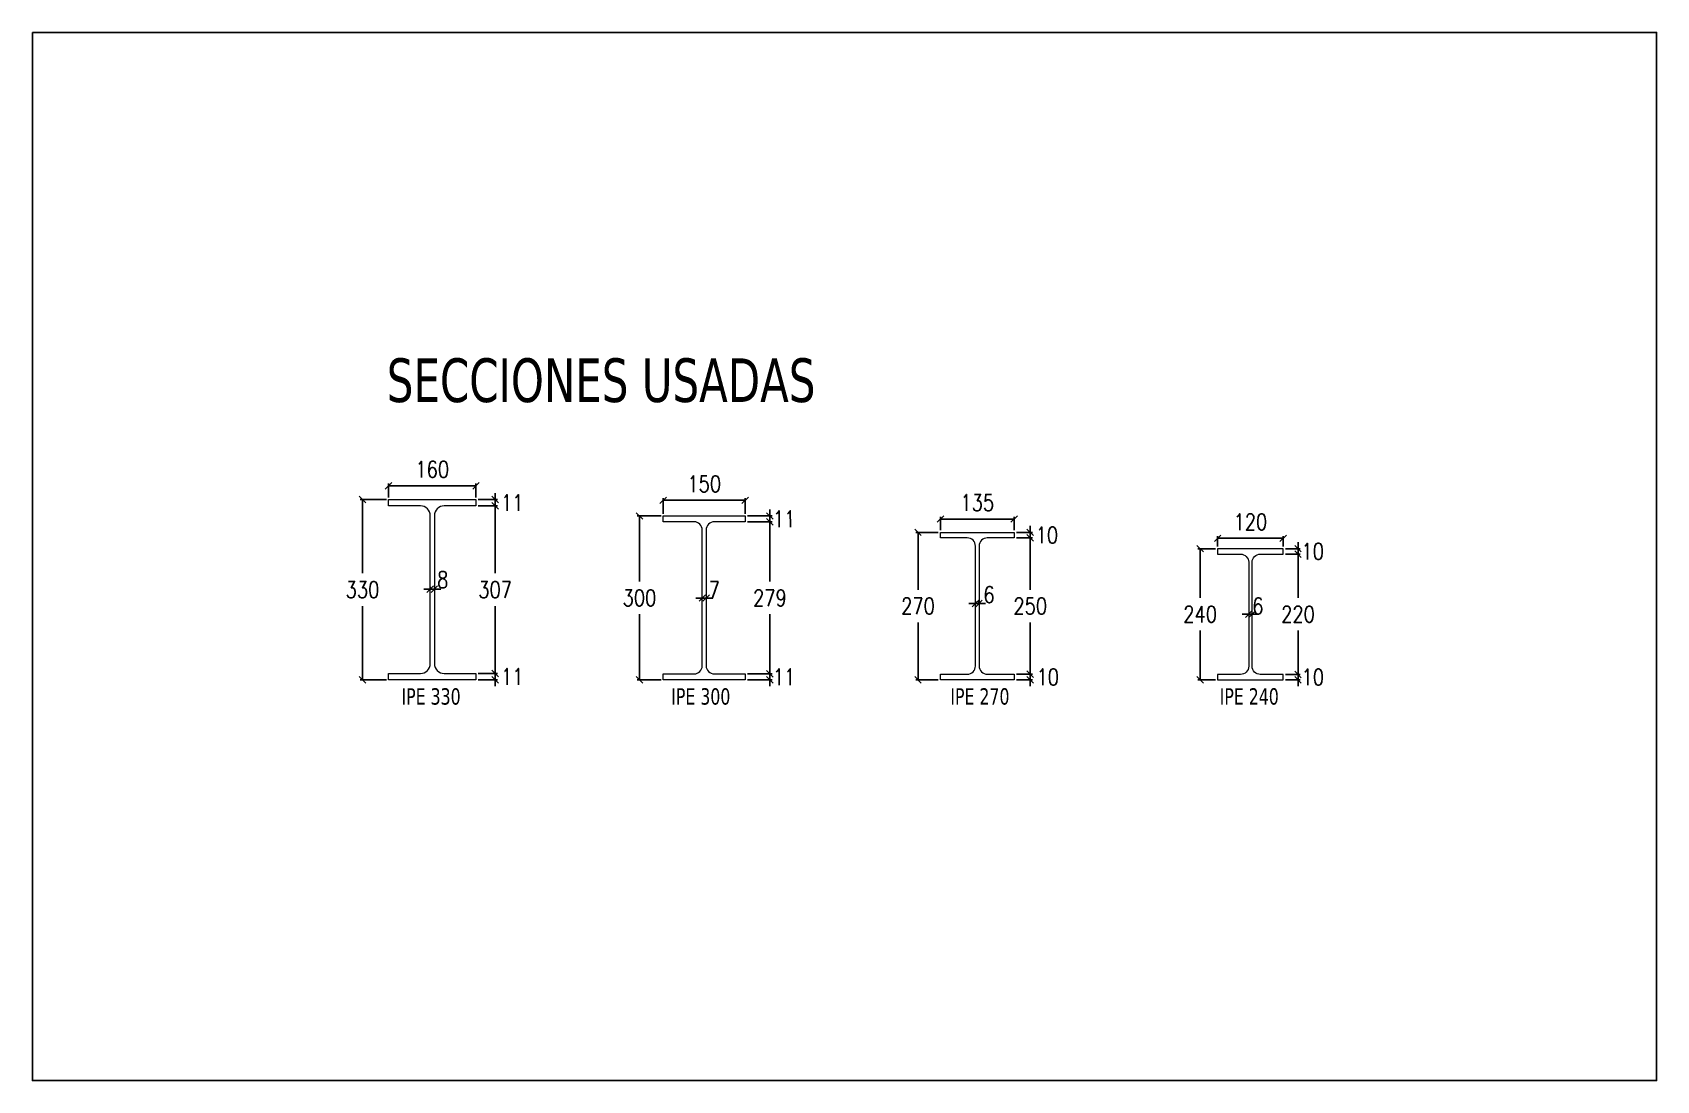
# Model space of a CAD drawing. Header units: millimetres. Extents: x -2452 to 78744, y -21906 to 33736.
# Drawn here: x 11848 to 14821, y -21906 to -19986 of the extents above; entities that cross this region are included whole.
import ezdxf
from ezdxf.enums import TextEntityAlignment as Align

# ---------------------------------------------------------------- set-up
doc = ezdxf.new("R2010")
doc.units = ezdxf.units.MM
doc.header["$LTSCALE"] = 0.9
doc.layers.add('COTAS', color=8, linetype='Continuous')
doc.layers.add('STL-OBJT', color=7, linetype='Continuous')
doc.styles.add('CNI_COTAS', font='romans.shx', dxfattribs={"width": 0.8})
doc.styles.add('VERDANA', font='verdana.ttf')
doc.dimstyles.new('1.4', dxfattribs={"dimscale": 0, "dimtxt": 30, "dimasz": 12, "dimexe": 4, "dimexo": 4, "dimgap": 15, "dimtad": 1, "dimdec": 0, "dimzin": 4, "dimdsep": 46, "dimtxsty": 'CNI_COTAS', "dimblk": 'OBLIQUE', "dimcen": -0.09, "dimclrd": 256, "dimclrt": 3, "dimadec": 0, "dimazin": 0, "dimtfac": 1, "dimtdec": 0, "dimtmove": 2, "dimatfit": 0, "dimldrblk": 'DOT', "dimfxl": 0.05, "dimtolj": 1, "dimtzin": 0, "dimarcsym": 0})

# ---------------------------------------------------------------- blocks, each defined once
blk = doc.blocks.new('_Oblique')
at = {"color": 0, "linetype": 'ByBlock', "lineweight": -2}
blk.add_line((-0.5, -0.5), (0.5, 0.5), dxfattribs=at)
blk = doc.blocks.new('*D71')
at = {"layer": 'COTAS', "color": 0, "lineweight": -2, "transparency": 16777216}
for p, q in [((14013.3, -20931.8), (13981.3, -20931.8)), ((14013.3, -21171.8), (13981.3, -21171.8))]:
    blk.add_line(p, q, dxfattribs=at)
at = {"layer": 'COTAS', "lineweight": -2, "transparency": 16777216}
for p, q in [((13985.3, -20931.8), (13985.3, -21021.8)), ((13985.3, -21171.8), (13985.3, -21081.8))]:
    blk.add_line(p, q, dxfattribs=at)
at = {"layer": 'Defpoints', "color": 0, "transparency": 16777216}
for p in [(13985.3, -20931.8), (14017.3, -20931.8), (14017.3, -21171.8)]:
    blk.add_point(p, dxfattribs=at)
at = {"layer": 'COTAS', "lineweight": -2, "transparency": 16777216, "xscale": 12, "yscale": 12, "zscale": 12}
for p, rotation in [((13985.3, -20931.8), 90), ((13985.3, -21171.8), 270)]:
    blk.add_blockref('_Oblique', p, dxfattribs=dict(at, rotation=rotation))
at = {"layer": 'COTAS', "color": 3, "transparency": 16777216, "insert": (13985.3, -21051.8), "char_height": 30, "attachment_point": 5, "rotation": 0.01, "style": 'CNI_COTAS'}
blk.add_mtext('\\A1;240', dxfattribs=at)
blk = doc.blocks.new('_Dot')
at = {"color": 0, "linetype": 'ByBlock', "lineweight": -2}
blk.add_line((-0.5, 0), (-1, 0), dxfattribs=at)
at = {"color": 0, "linetype": 'ByBlock', "const_width": 0.5}
blk.add_lwpolyline([(-0.25, 0, 1), (0.25, 0, 1)], format="xyb", close=True, dxfattribs=at)
blk = doc.blocks.new('*D72')
at = {"layer": 'COTAS', "color": 0, "lineweight": -2, "transparency": 16777216}
for p, q in [((14017.3, -20927.8), (14017.3, -20908.7)), ((14137.3, -20927.8), (14137.3, -20908.7))]:
    blk.add_line(p, q, dxfattribs=at)
at = {"layer": 'COTAS', "lineweight": -2, "transparency": 16777216}
blk.add_line((14017.3, -20912.7), (14137.3, -20912.7), dxfattribs=at)
at = {"layer": 'Defpoints', "color": 0, "transparency": 16777216}
for p in [(14017.3, -20931.8), (14137.3, -20912.7), (14137.3, -20931.8)]:
    blk.add_point(p, dxfattribs=at)
at = {"layer": 'COTAS', "lineweight": -2, "transparency": 16777216, "xscale": 12, "yscale": 12, "zscale": 12, "rotation": 180}
blk.add_blockref('_Oblique', (14017.3, -20912.7), dxfattribs=at)
at = {"layer": 'COTAS', "lineweight": -2, "transparency": 16777216, "xscale": 12, "yscale": 12, "zscale": 12}
blk.add_blockref('_Oblique', (14137.3, -20912.7), dxfattribs=at)
at = {"layer": 'COTAS', "color": 3, "transparency": 16777216, "insert": (14077.3, -20882.7), "char_height": 30, "attachment_point": 5, "style": 'CNI_COTAS'}
blk.add_mtext('\\A1;120', dxfattribs=at)
blk = doc.blocks.new('*D73')
at = {"layer": 'COTAS', "color": 0, "lineweight": -2, "transparency": 16777216}
for p, q in [((14141.3, -20931.8), (14168.5, -20931.8)), ((14141.3, -20941.6), (14168.5, -20941.6))]:
    blk.add_line(p, q, dxfattribs=at)
at = {"layer": 'COTAS', "lineweight": -2, "transparency": 16777216}
for p, q in [((14164.5, -20931.8), (14164.5, -20919.8)), ((14164.5, -20931.8), (14164.5, -20941.6)), ((14164.5, -20941.6), (14164.5, -20953.6))]:
    blk.add_line(p, q, dxfattribs=at)
at = {"layer": 'Defpoints', "color": 0, "transparency": 16777216}
for p in [(14137.3, -20931.8), (14137.3, -20941.6), (14164.5, -20941.6)]:
    blk.add_point(p, dxfattribs=at)
at = {"layer": 'COTAS', "lineweight": -2, "transparency": 16777216, "xscale": 12, "yscale": 12, "zscale": 12}
for p, rotation in [((14164.5, -20931.8), 270), ((14164.5, -20941.6), 90)]:
    blk.add_blockref('_Oblique', p, dxfattribs=dict(at, rotation=rotation))
at = {"layer": 'COTAS', "color": 3, "transparency": 16777216, "insert": (14191.4, -20936.7), "char_height": 30, "attachment_point": 5, "rotation": 0.01, "style": 'CNI_COTAS'}
blk.add_mtext('\\A1;10', dxfattribs=at)
blk = doc.blocks.new('*D74')
at = {"layer": 'COTAS', "color": 0, "lineweight": -2, "transparency": 16777216}
for p, q in [((14141.3, -20941.6), (14168.5, -20941.6)), ((14141.3, -21162), (14168.5, -21162))]:
    blk.add_line(p, q, dxfattribs=at)
at = {"layer": 'COTAS', "lineweight": -2, "transparency": 16777216}
for p, q in [((14164.5, -20941.6), (14164.5, -21021.8)), ((14164.5, -21162), (14164.5, -21081.8))]:
    blk.add_line(p, q, dxfattribs=at)
at = {"layer": 'Defpoints', "color": 0, "transparency": 16777216}
for p in [(14137.3, -20941.6), (14137.3, -21162), (14164.5, -21162)]:
    blk.add_point(p, dxfattribs=at)
at = {"layer": 'COTAS', "lineweight": -2, "transparency": 16777216, "xscale": 12, "yscale": 12, "zscale": 12}
for p, rotation in [((14164.5, -20941.6), 90), ((14164.5, -21162), 270)]:
    blk.add_blockref('_Oblique', p, dxfattribs=dict(at, rotation=rotation))
at = {"layer": 'COTAS', "color": 3, "transparency": 16777216, "insert": (14164.5, -21051.8), "char_height": 30, "attachment_point": 5, "rotation": 0.01, "style": 'CNI_COTAS'}
blk.add_mtext('\\A1;220', dxfattribs=at)
blk = doc.blocks.new('*D75')
at = {"layer": 'COTAS', "color": 0, "lineweight": -2, "transparency": 16777216}
for p, q in [((14141.3, -21162), (14168.5, -21162)), ((14141.3, -21171.8), (14168.5, -21171.8))]:
    blk.add_line(p, q, dxfattribs=at)
at = {"layer": 'COTAS', "lineweight": -2, "transparency": 16777216}
for p, q in [((14164.5, -21162), (14164.5, -21150)), ((14164.5, -21162), (14164.5, -21171.8)), ((14164.5, -21171.8), (14164.5, -21183.8))]:
    blk.add_line(p, q, dxfattribs=at)
at = {"layer": 'Defpoints', "color": 0, "transparency": 16777216}
for p in [(14137.3, -21162), (14137.3, -21171.8), (14164.5, -21171.8)]:
    blk.add_point(p, dxfattribs=at)
at = {"layer": 'COTAS', "lineweight": -2, "transparency": 16777216, "xscale": 12, "yscale": 12, "zscale": 12}
for p, rotation in [((14164.5, -21162), 270), ((14164.5, -21171.8), 90)]:
    blk.add_blockref('_Oblique', p, dxfattribs=dict(at, rotation=rotation))
at = {"layer": 'COTAS', "color": 3, "transparency": 16777216, "insert": (14191.5, -21166.9), "char_height": 30, "attachment_point": 5, "rotation": 0.01, "style": 'CNI_COTAS'}
blk.add_mtext('\\A1;10', dxfattribs=at)
blk = doc.blocks.new('*D76')
at = {"layer": 'COTAS', "color": 0, "lineweight": -2, "transparency": 16777216}
for p, q in [((14074.2, -21047.8), (14074.2, -21047.8)), ((14080.4, -21047.8), (14080.4, -21047.8))]:
    blk.add_line(p, q, dxfattribs=at)
at = {"layer": 'COTAS', "lineweight": -2, "transparency": 16777216}
for p, q in [((14074.2, -21051.8), (14062.2, -21051.8)), ((14074.2, -21051.8), (14080.4, -21051.8)), ((14080.4, -21051.8), (14092.4, -21051.8))]:
    blk.add_line(p, q, dxfattribs=at)
at = {"layer": 'Defpoints', "color": 0, "transparency": 16777216}
for p in [(14074.2, -21051.8), (14080.4, -21051.8), (14080.4, -21051.8)]:
    blk.add_point(p, dxfattribs=at)
at = {"layer": 'COTAS', "lineweight": -2, "transparency": 16777216, "xscale": 12, "yscale": 12, "zscale": 12}
blk.add_blockref('_Oblique', (14074.2, -21051.8), dxfattribs=at)
at = {"layer": 'COTAS', "lineweight": -2, "transparency": 16777216, "xscale": 12, "yscale": 12, "zscale": 12, "rotation": 180}
blk.add_blockref('_Oblique', (14080.4, -21051.8), dxfattribs=at)
at = {"layer": 'COTAS', "color": 3, "transparency": 16777216, "insert": (14091, -21036.6), "char_height": 30, "attachment_point": 5, "style": 'CNI_COTAS'}
blk.add_mtext('\\A1;6', dxfattribs=at)
blk = doc.blocks.new('*D77')
at = {"layer": 'COTAS', "color": 0, "lineweight": -2, "transparency": 16777216}
for p, q in [((13505.8, -20901.8), (13464.8, -20901.8)), ((13505.8, -21171.8), (13464.8, -21171.8))]:
    blk.add_line(p, q, dxfattribs=at)
at = {"layer": 'COTAS', "lineweight": -2, "transparency": 16777216}
for p, q in [((13468.8, -20901.8), (13468.8, -21006.8)), ((13468.8, -21171.8), (13468.8, -21066.8))]:
    blk.add_line(p, q, dxfattribs=at)
at = {"layer": 'Defpoints', "color": 0, "transparency": 16777216}
for p in [(13468.8, -20901.8), (13509.8, -20901.8), (13509.8, -21171.8)]:
    blk.add_point(p, dxfattribs=at)
at = {"layer": 'COTAS', "lineweight": -2, "transparency": 16777216, "xscale": 12, "yscale": 12, "zscale": 12}
for p, rotation in [((13468.8, -20901.8), 90), ((13468.8, -21171.8), 270)]:
    blk.add_blockref('_Oblique', p, dxfattribs=dict(at, rotation=rotation))
at = {"layer": 'COTAS', "color": 3, "transparency": 16777216, "insert": (13468.8, -21036.8), "char_height": 30, "attachment_point": 5, "rotation": 0.01, "style": 'CNI_COTAS'}
blk.add_mtext('\\A1;270', dxfattribs=at)
blk = doc.blocks.new('*D78')
at = {"layer": 'COTAS', "color": 0, "lineweight": -2, "transparency": 16777216}
for p, q in [((13509.8, -20897.8), (13509.8, -20873.4)), ((13644.8, -20897.8), (13644.8, -20873.4))]:
    blk.add_line(p, q, dxfattribs=at)
at = {"layer": 'COTAS', "lineweight": -2, "transparency": 16777216}
blk.add_line((13509.8, -20877.4), (13644.8, -20877.4), dxfattribs=at)
at = {"layer": 'Defpoints', "color": 0, "transparency": 16777216}
for p in [(13509.8, -20901.8), (13644.8, -20877.4), (13644.8, -20901.8)]:
    blk.add_point(p, dxfattribs=at)
at = {"layer": 'COTAS', "lineweight": -2, "transparency": 16777216, "xscale": 12, "yscale": 12, "zscale": 12, "rotation": 180}
blk.add_blockref('_Oblique', (13509.8, -20877.4), dxfattribs=at)
at = {"layer": 'COTAS', "lineweight": -2, "transparency": 16777216, "xscale": 12, "yscale": 12, "zscale": 12}
blk.add_blockref('_Oblique', (13644.8, -20877.4), dxfattribs=at)
at = {"layer": 'COTAS', "color": 3, "transparency": 16777216, "insert": (13577.3, -20847.4), "char_height": 30, "attachment_point": 5, "style": 'CNI_COTAS'}
blk.add_mtext('\\A1;135', dxfattribs=at)
blk = doc.blocks.new('*D79')
at = {"layer": 'COTAS', "color": 0, "lineweight": -2, "transparency": 16777216}
for p, q in [((13648.8, -20901.8), (13678.3, -20901.8)), ((13648.8, -20912), (13678.3, -20912))]:
    blk.add_line(p, q, dxfattribs=at)
at = {"layer": 'COTAS', "lineweight": -2, "transparency": 16777216}
for p, q in [((13674.3, -20901.8), (13674.3, -20889.8)), ((13674.3, -20901.8), (13674.3, -20912)), ((13674.3, -20912), (13674.3, -20924))]:
    blk.add_line(p, q, dxfattribs=at)
at = {"layer": 'Defpoints', "color": 0, "transparency": 16777216}
for p in [(13644.8, -20901.8), (13644.8, -20912), (13674.3, -20912)]:
    blk.add_point(p, dxfattribs=at)
at = {"layer": 'COTAS', "lineweight": -2, "transparency": 16777216, "xscale": 12, "yscale": 12, "zscale": 12}
for p, rotation in [((13674.3, -20901.8), 270), ((13674.3, -20912), 90)]:
    blk.add_blockref('_Oblique', p, dxfattribs=dict(at, rotation=rotation))
at = {"layer": 'COTAS', "color": 3, "transparency": 16777216, "insert": (13704.7, -20906.9), "char_height": 30, "attachment_point": 5, "rotation": 0.01, "style": 'CNI_COTAS'}
blk.add_mtext('\\A1;10', dxfattribs=at)
blk = doc.blocks.new('*D80')
at = {"layer": 'COTAS', "color": 0, "lineweight": -2, "transparency": 16777216}
for p, q in [((13648.8, -20912), (13678.3, -20912)), ((13648.8, -21161.6), (13678.3, -21161.6))]:
    blk.add_line(p, q, dxfattribs=at)
at = {"layer": 'COTAS', "lineweight": -2, "transparency": 16777216}
for p, q in [((13674.3, -20912), (13674.3, -21006.8)), ((13674.3, -21161.6), (13674.3, -21066.8))]:
    blk.add_line(p, q, dxfattribs=at)
at = {"layer": 'Defpoints', "color": 0, "transparency": 16777216}
for p in [(13644.8, -20912), (13644.8, -21161.6), (13674.3, -21161.6)]:
    blk.add_point(p, dxfattribs=at)
at = {"layer": 'COTAS', "lineweight": -2, "transparency": 16777216, "xscale": 12, "yscale": 12, "zscale": 12}
for p, rotation in [((13674.3, -20912), 90), ((13674.3, -21161.6), 270)]:
    blk.add_blockref('_Oblique', p, dxfattribs=dict(at, rotation=rotation))
at = {"layer": 'COTAS', "color": 3, "transparency": 16777216, "insert": (13674.3, -21036.8), "char_height": 30, "attachment_point": 5, "rotation": 0.01, "style": 'CNI_COTAS'}
blk.add_mtext('\\A1;250', dxfattribs=at)
blk = doc.blocks.new('*D81')
at = {"layer": 'COTAS', "color": 0, "lineweight": -2, "transparency": 16777216}
for p, q in [((13648.8, -21161.6), (13678.3, -21161.6)), ((13648.8, -21171.8), (13678.3, -21171.8))]:
    blk.add_line(p, q, dxfattribs=at)
at = {"layer": 'COTAS', "lineweight": -2, "transparency": 16777216}
for p, q in [((13674.3, -21161.6), (13674.3, -21149.6)), ((13674.3, -21161.6), (13674.3, -21171.8)), ((13674.3, -21171.8), (13674.3, -21183.8))]:
    blk.add_line(p, q, dxfattribs=at)
at = {"layer": 'Defpoints', "color": 0, "transparency": 16777216}
for p in [(13644.8, -21161.6), (13644.8, -21171.8), (13674.3, -21171.8)]:
    blk.add_point(p, dxfattribs=at)
at = {"layer": 'COTAS', "lineweight": -2, "transparency": 16777216, "xscale": 12, "yscale": 12, "zscale": 12}
for p, rotation in [((13674.3, -21161.6), 270), ((13674.3, -21171.8), 90)]:
    blk.add_blockref('_Oblique', p, dxfattribs=dict(at, rotation=rotation))
at = {"layer": 'COTAS', "color": 3, "transparency": 16777216, "insert": (13706.3, -21166.7), "char_height": 30, "attachment_point": 5, "rotation": 0.01, "style": 'CNI_COTAS'}
blk.add_mtext('\\A1;10', dxfattribs=at)
blk = doc.blocks.new('*D82')
at = {"layer": 'COTAS', "lineweight": -2, "transparency": 16777216}
for p, q in [((13574, -21032.1), (13562, -21032.1)), ((13574, -21032.1), (13580.4, -21032.1)), ((13580.4, -21032.1), (13592.4, -21032.1))]:
    blk.add_line(p, q, dxfattribs=at)
at = {"layer": 'COTAS', "color": 0, "lineweight": -2, "transparency": 16777216}
for p, q in [((13574, -21032.8), (13574, -21028.1)), ((13580.4, -21032.8), (13580.4, -21028.1))]:
    blk.add_line(p, q, dxfattribs=at)
at = {"layer": 'Defpoints', "color": 0, "transparency": 16777216}
for p in [(13574, -21036.8), (13580.4, -21032.1), (13580.4, -21036.8)]:
    blk.add_point(p, dxfattribs=at)
at = {"layer": 'COTAS', "lineweight": -2, "transparency": 16777216, "xscale": 12, "yscale": 12, "zscale": 12}
blk.add_blockref('_Oblique', (13574, -21032.1), dxfattribs=at)
at = {"layer": 'COTAS', "lineweight": -2, "transparency": 16777216, "xscale": 12, "yscale": 12, "zscale": 12, "rotation": 180}
blk.add_blockref('_Oblique', (13580.4, -21032.1), dxfattribs=at)
at = {"layer": 'COTAS', "color": 3, "transparency": 16777216, "insert": (13598.8, -21015.9), "char_height": 30, "attachment_point": 5, "style": 'CNI_COTAS'}
blk.add_mtext('\\A1;6', dxfattribs=at)
blk = doc.blocks.new('*D83')
at = {"layer": 'COTAS', "color": 0, "lineweight": -2, "transparency": 16777216}
for p, q in [((12495.5, -20841.8), (12447.7, -20841.8)), ((12495.5, -21171.8), (12447.7, -21171.8))]:
    blk.add_line(p, q, dxfattribs=at)
at = {"layer": 'COTAS', "lineweight": -2, "transparency": 16777216}
for p, q in [((12451.7, -20841.8), (12451.7, -20976.8)), ((12451.7, -21171.8), (12451.7, -21036.8))]:
    blk.add_line(p, q, dxfattribs=at)
at = {"layer": 'Defpoints', "color": 0, "transparency": 16777216}
for p in [(12451.7, -20841.8), (12499.5, -20841.8), (12499.5, -21171.8)]:
    blk.add_point(p, dxfattribs=at)
at = {"layer": 'COTAS', "lineweight": -2, "transparency": 16777216, "xscale": 12, "yscale": 12, "zscale": 12}
for p, rotation in [((12451.7, -20841.8), 90), ((12451.7, -21171.8), 270)]:
    blk.add_blockref('_Oblique', p, dxfattribs=dict(at, rotation=rotation))
at = {"layer": 'COTAS', "color": 3, "transparency": 16777216, "insert": (12451.7, -21006.8), "char_height": 30, "attachment_point": 5, "rotation": 0.01, "style": 'CNI_COTAS'}
blk.add_mtext('\\A1;330', dxfattribs=at)
blk = doc.blocks.new('*D84')
at = {"layer": 'COTAS', "color": 0, "lineweight": -2, "transparency": 16777216}
for p, q in [((12499.5, -20837.8), (12499.5, -20812.5)), ((12659.5, -20837.8), (12659.5, -20812.5))]:
    blk.add_line(p, q, dxfattribs=at)
at = {"layer": 'COTAS', "lineweight": -2, "transparency": 16777216}
blk.add_line((12499.5, -20816.5), (12659.5, -20816.5), dxfattribs=at)
at = {"layer": 'Defpoints', "color": 0, "transparency": 16777216}
for p in [(12499.5, -20841.8), (12659.5, -20816.5), (12659.5, -20841.8)]:
    blk.add_point(p, dxfattribs=at)
at = {"layer": 'COTAS', "lineweight": -2, "transparency": 16777216, "xscale": 12, "yscale": 12, "zscale": 12, "rotation": 180}
blk.add_blockref('_Oblique', (12499.5, -20816.5), dxfattribs=at)
at = {"layer": 'COTAS', "lineweight": -2, "transparency": 16777216, "xscale": 12, "yscale": 12, "zscale": 12}
blk.add_blockref('_Oblique', (12659.5, -20816.5), dxfattribs=at)
at = {"layer": 'COTAS', "color": 3, "transparency": 16777216, "insert": (12579.5, -20786.5), "char_height": 30, "attachment_point": 5, "style": 'CNI_COTAS'}
blk.add_mtext('\\A1;160', dxfattribs=at)
blk = doc.blocks.new('*D85')
at = {"layer": 'COTAS', "color": 0, "lineweight": -2, "transparency": 16777216}
for p, q in [((12663.5, -20853.3), (12698.6, -20853.3)), ((12663.5, -21160.3), (12698.6, -21160.3))]:
    blk.add_line(p, q, dxfattribs=at)
at = {"layer": 'COTAS', "lineweight": -2, "transparency": 16777216}
for p, q in [((12694.6, -20853.3), (12694.6, -20976.8)), ((12694.6, -21160.3), (12694.6, -21036.8))]:
    blk.add_line(p, q, dxfattribs=at)
at = {"layer": 'Defpoints', "color": 0, "transparency": 16777216}
for p in [(12659.5, -20853.3), (12659.5, -21160.3), (12694.6, -21160.3)]:
    blk.add_point(p, dxfattribs=at)
at = {"layer": 'COTAS', "lineweight": -2, "transparency": 16777216, "xscale": 12, "yscale": 12, "zscale": 12}
for p, rotation in [((12694.6, -20853.3), 90), ((12694.6, -21160.3), 270)]:
    blk.add_blockref('_Oblique', p, dxfattribs=dict(at, rotation=rotation))
at = {"layer": 'COTAS', "color": 3, "transparency": 16777216, "insert": (12694.6, -21006.8), "char_height": 30, "attachment_point": 5, "rotation": 0.01, "style": 'CNI_COTAS'}
blk.add_mtext('\\A1;307', dxfattribs=at)
blk = doc.blocks.new('*D86')
at = {"layer": 'COTAS', "color": 0, "lineweight": -2, "transparency": 16777216}
for p, q in [((12663.5, -21160.3), (12698.6, -21160.3)), ((12663.5, -21171.8), (12698.6, -21171.8))]:
    blk.add_line(p, q, dxfattribs=at)
at = {"layer": 'COTAS', "lineweight": -2, "transparency": 16777216}
for p, q in [((12694.6, -21160.3), (12694.6, -21148.3)), ((12694.6, -21160.3), (12694.6, -21171.8)), ((12694.6, -21171.8), (12694.6, -21183.8))]:
    blk.add_line(p, q, dxfattribs=at)
at = {"layer": 'Defpoints', "color": 0, "transparency": 16777216}
for p in [(12659.5, -21160.3), (12659.5, -21171.8), (12694.6, -21171.8)]:
    blk.add_point(p, dxfattribs=at)
at = {"layer": 'COTAS', "lineweight": -2, "transparency": 16777216, "xscale": 12, "yscale": 12, "zscale": 12}
for p, rotation in [((12694.6, -21160.3), 270), ((12694.6, -21171.8), 90)]:
    blk.add_blockref('_Oblique', p, dxfattribs=dict(at, rotation=rotation))
at = {"layer": 'COTAS', "color": 3, "transparency": 16777216, "insert": (12725.8, -21166.1), "char_height": 30, "attachment_point": 5, "rotation": 0.01, "style": 'CNI_COTAS'}
blk.add_mtext('\\A1;11', dxfattribs=at)
blk = doc.blocks.new('*D70')
at = {"layer": 'COTAS', "color": 0, "lineweight": -2, "transparency": 16777216}
for p, q in [((12663.5, -20841.8), (12698.6, -20841.8)), ((12663.5, -20853.3), (12698.6, -20853.3))]:
    blk.add_line(p, q, dxfattribs=at)
at = {"layer": 'COTAS', "lineweight": -2, "transparency": 16777216}
for p, q in [((12694.6, -20841.8), (12694.6, -20829.8)), ((12694.6, -20841.8), (12694.6, -20853.3)), ((12694.6, -20853.3), (12694.6, -20865.3))]:
    blk.add_line(p, q, dxfattribs=at)
at = {"layer": 'Defpoints', "color": 0, "transparency": 16777216}
for p in [(12659.5, -20841.8), (12659.5, -20853.3), (12694.6, -20853.3)]:
    blk.add_point(p, dxfattribs=at)
at = {"layer": 'COTAS', "lineweight": -2, "transparency": 16777216, "xscale": 12, "yscale": 12, "zscale": 12}
for p, rotation in [((12694.6, -20841.8), 270), ((12694.6, -20853.3), 90)]:
    blk.add_blockref('_Oblique', p, dxfattribs=dict(at, rotation=rotation))
at = {"layer": 'COTAS', "color": 3, "transparency": 16777216, "insert": (12725.8, -20847.6), "char_height": 30, "attachment_point": 5, "rotation": 0.01, "style": 'CNI_COTAS'}
blk.add_mtext('\\A1;11', dxfattribs=at)
blk = doc.blocks.new('*D87')
at = {"layer": 'COTAS', "lineweight": -2, "transparency": 16777216}
for p, q in [((12575.8, -21005.7), (12563.8, -21005.7)), ((12575.8, -21005.7), (12583.3, -21005.7)), ((12583.3, -21005.7), (12595.3, -21005.7))]:
    blk.add_line(p, q, dxfattribs=at)
at = {"layer": 'COTAS', "color": 0, "lineweight": -2, "transparency": 16777216}
for p, q in [((12575.8, -21002.8), (12575.8, -21001.7)), ((12583.3, -21002.8), (12583.3, -21001.7))]:
    blk.add_line(p, q, dxfattribs=at)
at = {"layer": 'Defpoints', "color": 0, "transparency": 16777216}
for p in [(12575.8, -21006.8), (12583.3, -21005.7), (12583.3, -21006.8)]:
    blk.add_point(p, dxfattribs=at)
at = {"layer": 'COTAS', "lineweight": -2, "transparency": 16777216, "xscale": 12, "yscale": 12, "zscale": 12}
blk.add_blockref('_Oblique', (12575.8, -21005.7), dxfattribs=at)
at = {"layer": 'COTAS', "lineweight": -2, "transparency": 16777216, "xscale": 12, "yscale": 12, "zscale": 12, "rotation": 180}
blk.add_blockref('_Oblique', (12583.3, -21005.7), dxfattribs=at)
at = {"layer": 'COTAS', "color": 3, "transparency": 16777216, "insert": (12598.6, -20988.6), "char_height": 30, "attachment_point": 5, "style": 'CNI_COTAS'}
blk.add_mtext('\\A1;8', dxfattribs=at)
blk = doc.blocks.new('*D88')
at = {"layer": 'COTAS', "color": 0, "lineweight": -2, "transparency": 16777216}
for p, q in [((12998.3, -20871.8), (12954.7, -20871.8)), ((12998.3, -21171.8), (12954.7, -21171.8))]:
    blk.add_line(p, q, dxfattribs=at)
at = {"layer": 'COTAS', "lineweight": -2, "transparency": 16777216}
for p, q in [((12958.7, -20871.8), (12958.7, -20991.8)), ((12958.7, -21171.8), (12958.7, -21051.8))]:
    blk.add_line(p, q, dxfattribs=at)
at = {"layer": 'Defpoints', "color": 0, "transparency": 16777216}
for p in [(12958.7, -20871.8), (13002.3, -20871.8), (13002.3, -21171.8)]:
    blk.add_point(p, dxfattribs=at)
at = {"layer": 'COTAS', "lineweight": -2, "transparency": 16777216, "xscale": 12, "yscale": 12, "zscale": 12}
for p, rotation in [((12958.7, -20871.8), 90), ((12958.7, -21171.8), 270)]:
    blk.add_blockref('_Oblique', p, dxfattribs=dict(at, rotation=rotation))
at = {"layer": 'COTAS', "color": 3, "transparency": 16777216, "insert": (12958.7, -21021.8), "char_height": 30, "attachment_point": 5, "rotation": 0.01, "style": 'CNI_COTAS'}
blk.add_mtext('\\A1;300', dxfattribs=at)
blk = doc.blocks.new('*D89')
at = {"layer": 'COTAS', "color": 0, "lineweight": -2, "transparency": 16777216}
for p, q in [((13002.3, -20867.8), (13002.3, -20839.1)), ((13152.3, -20867.8), (13152.3, -20839.1))]:
    blk.add_line(p, q, dxfattribs=at)
at = {"layer": 'COTAS', "lineweight": -2, "transparency": 16777216}
blk.add_line((13002.3, -20843.1), (13152.3, -20843.1), dxfattribs=at)
at = {"layer": 'Defpoints', "color": 0, "transparency": 16777216}
for p in [(13152.3, -20843.1), (13002.3, -20871.8), (13152.3, -20871.8)]:
    blk.add_point(p, dxfattribs=at)
at = {"layer": 'COTAS', "lineweight": -2, "transparency": 16777216, "xscale": 12, "yscale": 12, "zscale": 12, "rotation": 180}
blk.add_blockref('_Oblique', (13002.3, -20843.1), dxfattribs=at)
at = {"layer": 'COTAS', "lineweight": -2, "transparency": 16777216, "xscale": 12, "yscale": 12, "zscale": 12}
blk.add_blockref('_Oblique', (13152.3, -20843.1), dxfattribs=at)
at = {"layer": 'COTAS', "color": 3, "transparency": 16777216, "insert": (13077.3, -20813.1), "char_height": 30, "attachment_point": 5, "style": 'CNI_COTAS'}
blk.add_mtext('\\A1;150', dxfattribs=at)
blk = doc.blocks.new('*D90')
at = {"layer": 'COTAS', "color": 0, "lineweight": -2, "transparency": 16777216}
for p, q in [((13156.3, -20871.8), (13201.6, -20871.8)), ((13156.3, -20882.5), (13201.6, -20882.5))]:
    blk.add_line(p, q, dxfattribs=at)
at = {"layer": 'COTAS', "lineweight": -2, "transparency": 16777216}
for p, q in [((13197.6, -20871.8), (13197.6, -20859.8)), ((13197.6, -20871.8), (13197.6, -20882.5)), ((13197.6, -20882.5), (13197.6, -20894.5))]:
    blk.add_line(p, q, dxfattribs=at)
at = {"layer": 'Defpoints', "color": 0, "transparency": 16777216}
for p in [(13152.3, -20871.8), (13152.3, -20882.5), (13197.6, -20882.5)]:
    blk.add_point(p, dxfattribs=at)
at = {"layer": 'COTAS', "lineweight": -2, "transparency": 16777216, "xscale": 12, "yscale": 12, "zscale": 12}
for p, rotation in [((13197.6, -20871.8), 270), ((13197.6, -20882.5), 90)]:
    blk.add_blockref('_Oblique', p, dxfattribs=dict(at, rotation=rotation))
at = {"layer": 'COTAS', "color": 3, "transparency": 16777216, "insert": (13223.7, -20877.2), "char_height": 30, "attachment_point": 5, "rotation": 0.01, "style": 'CNI_COTAS'}
blk.add_mtext('\\A1;11', dxfattribs=at)
blk = doc.blocks.new('*D91')
at = {"layer": 'COTAS', "color": 0, "lineweight": -2, "transparency": 16777216}
for p, q in [((13156.3, -20882.5), (13201.6, -20882.5)), ((13156.3, -21161.1), (13201.6, -21161.1))]:
    blk.add_line(p, q, dxfattribs=at)
at = {"layer": 'COTAS', "lineweight": -2, "transparency": 16777216}
for p, q in [((13197.6, -20882.5), (13197.6, -20991.8)), ((13197.6, -21161.1), (13197.6, -21051.8))]:
    blk.add_line(p, q, dxfattribs=at)
at = {"layer": 'Defpoints', "color": 0, "transparency": 16777216}
for p in [(13152.3, -20882.5), (13152.3, -21161.1), (13197.6, -21161.1)]:
    blk.add_point(p, dxfattribs=at)
at = {"layer": 'COTAS', "lineweight": -2, "transparency": 16777216, "xscale": 12, "yscale": 12, "zscale": 12}
for p, rotation in [((13197.6, -20882.5), 90), ((13197.6, -21161.1), 270)]:
    blk.add_blockref('_Oblique', p, dxfattribs=dict(at, rotation=rotation))
at = {"layer": 'COTAS', "color": 3, "transparency": 16777216, "insert": (13197.6, -21021.8), "char_height": 30, "attachment_point": 5, "rotation": 0.01, "style": 'CNI_COTAS'}
blk.add_mtext('\\A1;279', dxfattribs=at)
blk = doc.blocks.new('*D92')
at = {"layer": 'COTAS', "color": 0, "lineweight": -2, "transparency": 16777216}
for p, q in [((13156.3, -21161.1), (13201.6, -21161.1)), ((13156.3, -21171.8), (13201.6, -21171.8))]:
    blk.add_line(p, q, dxfattribs=at)
at = {"layer": 'COTAS', "lineweight": -2, "transparency": 16777216}
for p, q in [((13197.6, -21161.1), (13197.6, -21149.1)), ((13197.6, -21161.1), (13197.6, -21171.8)), ((13197.6, -21171.8), (13197.6, -21183.8))]:
    blk.add_line(p, q, dxfattribs=at)
at = {"layer": 'Defpoints', "color": 0, "transparency": 16777216}
for p in [(13152.3, -21161.1), (13152.3, -21171.8), (13197.6, -21171.8)]:
    blk.add_point(p, dxfattribs=at)
at = {"layer": 'COTAS', "lineweight": -2, "transparency": 16777216, "xscale": 12, "yscale": 12, "zscale": 12}
for p, rotation in [((13197.6, -21161.1), 270), ((13197.6, -21171.8), 90)]:
    blk.add_blockref('_Oblique', p, dxfattribs=dict(at, rotation=rotation))
at = {"layer": 'COTAS', "color": 3, "transparency": 16777216, "insert": (13223.6, -21166.5), "char_height": 30, "attachment_point": 5, "rotation": 0.01, "style": 'CNI_COTAS'}
blk.add_mtext('\\A1;11', dxfattribs=at)
blk = doc.blocks.new('*D93')
at = {"layer": 'COTAS', "lineweight": -2, "transparency": 16777216}
for p, q in [((13073.8, -21022.1), (13061.8, -21022.1)), ((13073.8, -21022.1), (13080.9, -21022.1)), ((13080.9, -21022.1), (13092.9, -21022.1))]:
    blk.add_line(p, q, dxfattribs=at)
at = {"layer": 'COTAS', "color": 0, "lineweight": -2, "transparency": 16777216}
for p, q in [((13073.8, -21025.8), (13073.8, -21026.1)), ((13080.9, -21025.8), (13080.9, -21026.1))]:
    blk.add_line(p, q, dxfattribs=at)
at = {"layer": 'Defpoints', "color": 0, "transparency": 16777216}
for p in [(13073.8, -21021.8), (13080.9, -21021.8), (13080.9, -21022.1)]:
    blk.add_point(p, dxfattribs=at)
at = {"layer": 'COTAS', "lineweight": -2, "transparency": 16777216, "xscale": 12, "yscale": 12, "zscale": 12}
blk.add_blockref('_Oblique', (13073.8, -21022.1), dxfattribs=at)
at = {"layer": 'COTAS', "lineweight": -2, "transparency": 16777216, "xscale": 12, "yscale": 12, "zscale": 12, "rotation": 180}
blk.add_blockref('_Oblique', (13080.9, -21022.1), dxfattribs=at)
at = {"layer": 'COTAS', "color": 3, "transparency": 16777216, "insert": (13095.9, -21007), "char_height": 30, "attachment_point": 5, "style": 'CNI_COTAS'}
blk.add_mtext('\\A1;7', dxfattribs=at)

msp = doc.modelspace()

# ---------------------------------------------------------------- linework, layer by layer
msp.add_lwpolyline([(11847.5, -19986.3), (14820.9, -19986.3), (14820.9, -21905.8), (11847.5, -21905.8)], close=True)
at = {"layer": 'STL-OBJT', "lineweight": 5}
for points in [[(12557.8, -21160.3, 0.414214), (12575.8, -21142.3), (12575.8, -20871.3, 0.414214), (12557.8, -20853.3), (12499.5, -20853.3), (12499.5, -20841.8), (12659.5, -20841.8), (12659.5, -20853.3), (12601.3, -20853.3, 0.414214), (12583.3, -20871.3), (12583.3, -21142.3, 0.414214), (12601.3, -21160.3), (12659.5, -21160.3), (12659.5, -21171.8), (12499.5, -21171.8), (12499.5, -21160.3)], [(13002.3, -21161.1), (13058.8, -21161.1, 0.414214), (13073.8, -21146.1), (13073.8, -20897.5, 0.414214), (13058.8, -20882.5), (13002.3, -20882.5), (13002.3, -20871.8), (13152.3, -20871.8), (13152.3, -20882.5), (13095.9, -20882.5, 0.414214), (13080.9, -20897.5), (13080.9, -21146.1, 0.414214), (13095.9, -21161.1), (13152.3, -21161.1), (13152.3, -21171.8), (13002.3, -21171.8)], [(13509.8, -21161.6), (13559, -21161.6, 0.414214), (13574, -21146.6), (13574, -20927, 0.414214), (13559, -20912), (13509.8, -20912), (13509.8, -20901.8), (13644.8, -20901.8), (13644.8, -20912), (13595.6, -20912, 0.414214), (13580.6, -20927), (13580.6, -21146.6, 0.414214), (13595.6, -21161.6), (13644.8, -21161.6), (13644.8, -21171.8), (13509.8, -21171.8)], [(14017.3, -20941.6), (14059.2, -20941.6, -0.414214), (14074.2, -20956.6), (14074.2, -21147, -0.414214), (14059.2, -21162), (14017.3, -21162), (14017.3, -21171.8), (14137.3, -21171.8), (14137.3, -21162), (14095.4, -21162, -0.414214), (14080.4, -21147), (14080.4, -20956.6, -0.414214), (14095.4, -20941.6), (14137.3, -20941.6), (14137.3, -20931.8), (14017.3, -20931.8)]]:
    msp.add_lwpolyline(points, format="xyb", close=True, dxfattribs=at)

# ---------------------------------------------------------------- texts
at = {"color": 96, "style": 'VERDANA', "width": 0.7}
for s, height, p in [('SECCIONES USADAS', 80, (12888.6, -20623.1)), ('IPE 330', 30, (12577.3, -21202.3)), ('IPE 270', 30, (13582.1, -21202.3))]:
    msp.add_text(s, height=height, dxfattribs=at).set_placement(p, align=Align.MIDDLE_CENTER)
for s, p in [('IPE 300', (13017, -21217.3)), ('IPE 240', (14021.1, -21217.3))]:
    msp.add_text(s, height=30, dxfattribs=at).set_placement(p)

# ---------------------------------------------------------------- dimensions: what is measured, and where the dimension line sits
at = {"layer": 'COTAS'}
for base, p1, p2, picture, middle in [((12659.5, -20816.5), (12499.5, -20841.8), (12659.5, -20841.8), '*D84', (12579.5, -20786.5)), ((13152.3, -20843.1), (13002.3, -20871.8), (13152.3, -20871.8), '*D89', (13077.3, -20813.1)), ((13644.8, -20877.4), (13509.8, -20901.8), (13644.8, -20901.8), '*D78', (13577.3, -20847.4)), ((14137.3, -20912.7), (14017.3, -20931.8), (14137.3, -20931.8), '*D72', (14077.3, -20882.7))]:
    dim = msp.add_linear_dim(base=base, p1=p1, p2=p2, dimstyle='1.4', override={"dimscale": 1}, dxfattribs=at)
    dim.commit()
    dim.dimension.update_dxf_attribs({"geometry": picture, "text_midpoint": middle})
for base, p1, p2, picture, middle in [((12451.7, -20841.8), (12499.5, -21171.8), (12499.5, -20841.8), '*D83', (12451.7, -21006.8)), ((12694.6, -21160.3), (12659.5, -20853.3), (12659.5, -21160.3), '*D85', (12694.6, -21006.8)), ((12958.7, -20871.8), (13002.3, -21171.8), (13002.3, -20871.8), '*D88', (12958.7, -21021.8)), ((13197.6, -21161.1), (13152.3, -20882.5), (13152.3, -21161.1), '*D91', (13197.6, -21021.8)), ((13468.8, -20901.8), (13509.8, -21171.8), (13509.8, -20901.8), '*D77', (13468.8, -21036.8)), ((13674.3, -21161.6), (13644.8, -20912), (13644.8, -21161.6), '*D80', (13674.3, -21036.8)), ((13985.3, -20931.8), (14017.3, -21171.8), (14017.3, -20931.8), '*D71', (13985.3, -21051.8)), ((14164.5, -21162), (14137.3, -20941.6), (14137.3, -21162), '*D74', (14164.5, -21051.8))]:
    dim = msp.add_linear_dim(base=base, p1=p1, p2=p2, angle=90, dimstyle='1.4', override={"dimscale": 1}, dxfattribs=at)
    dim.commit()
    dim.dimension.update_dxf_attribs({"geometry": picture, "text_midpoint": middle, "text_rotation": 0.01})
for base, p1, p2, picture, middle in [((12694.6408974, -20853.3400924), (12659.5484716, -20841.8400924), (12659.5484716, -20853.3400924), '*D70', (12725.8370368, -20847.5900924)), ((13197.6, -20882.5), (13152.3, -20871.8), (13152.3, -20882.5), '*D90', (13223.7, -20877.2)), ((13674.3, -20912), (13644.8, -20901.8), (13644.8, -20912), '*D79', (13704.7, -20906.9)), ((14164.5, -20941.6), (14137.3, -20931.8), (14137.3, -20941.6), '*D73', (14191.4, -20936.7)), ((12694.6408974, -21171.8400924), (12659.5484716, -21160.3400924), (12659.5484716, -21171.8400924), '*D86', (12725.8370368, -21166.0900924)), ((13197.6, -21171.8), (13152.3, -21161.1), (13152.3, -21171.8), '*D92', (13223.6, -21166.5)), ((13674.3, -21171.8), (13644.8, -21161.6), (13644.8, -21171.8), '*D81', (13706.3, -21166.7)), ((14164.5, -21171.8), (14137.3, -21162), (14137.3, -21171.8), '*D75', (14191.5, -21166.9))]:
    dim = msp.add_linear_dim(base=base, p1=p1, p2=p2, angle=90, dimstyle='1.4', override={"dimscale": 1}, dxfattribs=at)
    dim.commit()
    dim.dimension.update_dxf_attribs({"geometry": picture, "text_midpoint": middle, "dimtype": 160, "text_rotation": 0.01})
for base, p1, p2, picture, middle in [((12583.2984716, -21005.6704115), (12575.7984716, -21006.8400924), (12583.2984716, -21006.8400924), '*D87', (12598.6105956, -20988.6193347)), ((13080.9, -21022.1), (13073.8, -21021.8), (13080.9, -21021.8), '*D93', (13095.9, -21007)), ((13580.4, -21032.1), (13574, -21036.8), (13580.4, -21036.8), '*D82', (13598.8, -21015.9)), ((14080.4, -21051.8), (14074.2, -21051.8), (14080.4, -21051.8), '*D76', (14091, -21036.6))]:
    dim = msp.add_linear_dim(base=base, p1=p1, p2=p2, dimstyle='1.4', override={"dimscale": 1}, dxfattribs=at)
    dim.commit()
    dim.dimension.update_dxf_attribs({"geometry": picture, "text_midpoint": middle, "dimtype": 160})

doc.saveas('drawing.dxf')
